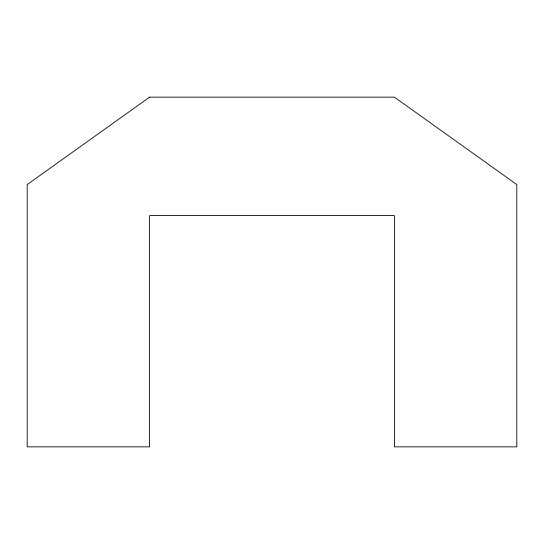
<?xml version="1.0" encoding="UTF-8"?>
<svg xmlns="http://www.w3.org/2000/svg" width="544" height="544" viewBox="0 0 544 544"><rect width="100%" height="100%" fill="white"/><g stroke="black" fill="none" stroke-linecap="round" stroke-linejoin="round"><path stroke-width="0.82" d="M149.6 97.145L27.2 184.572L27.2 446.855L149.6 446.855L149.6 215.587L394.4 215.587L394.4 446.855L516.8 446.855L516.8 184.572L394.4 97.145L149.6 97.145"/></g></svg>
